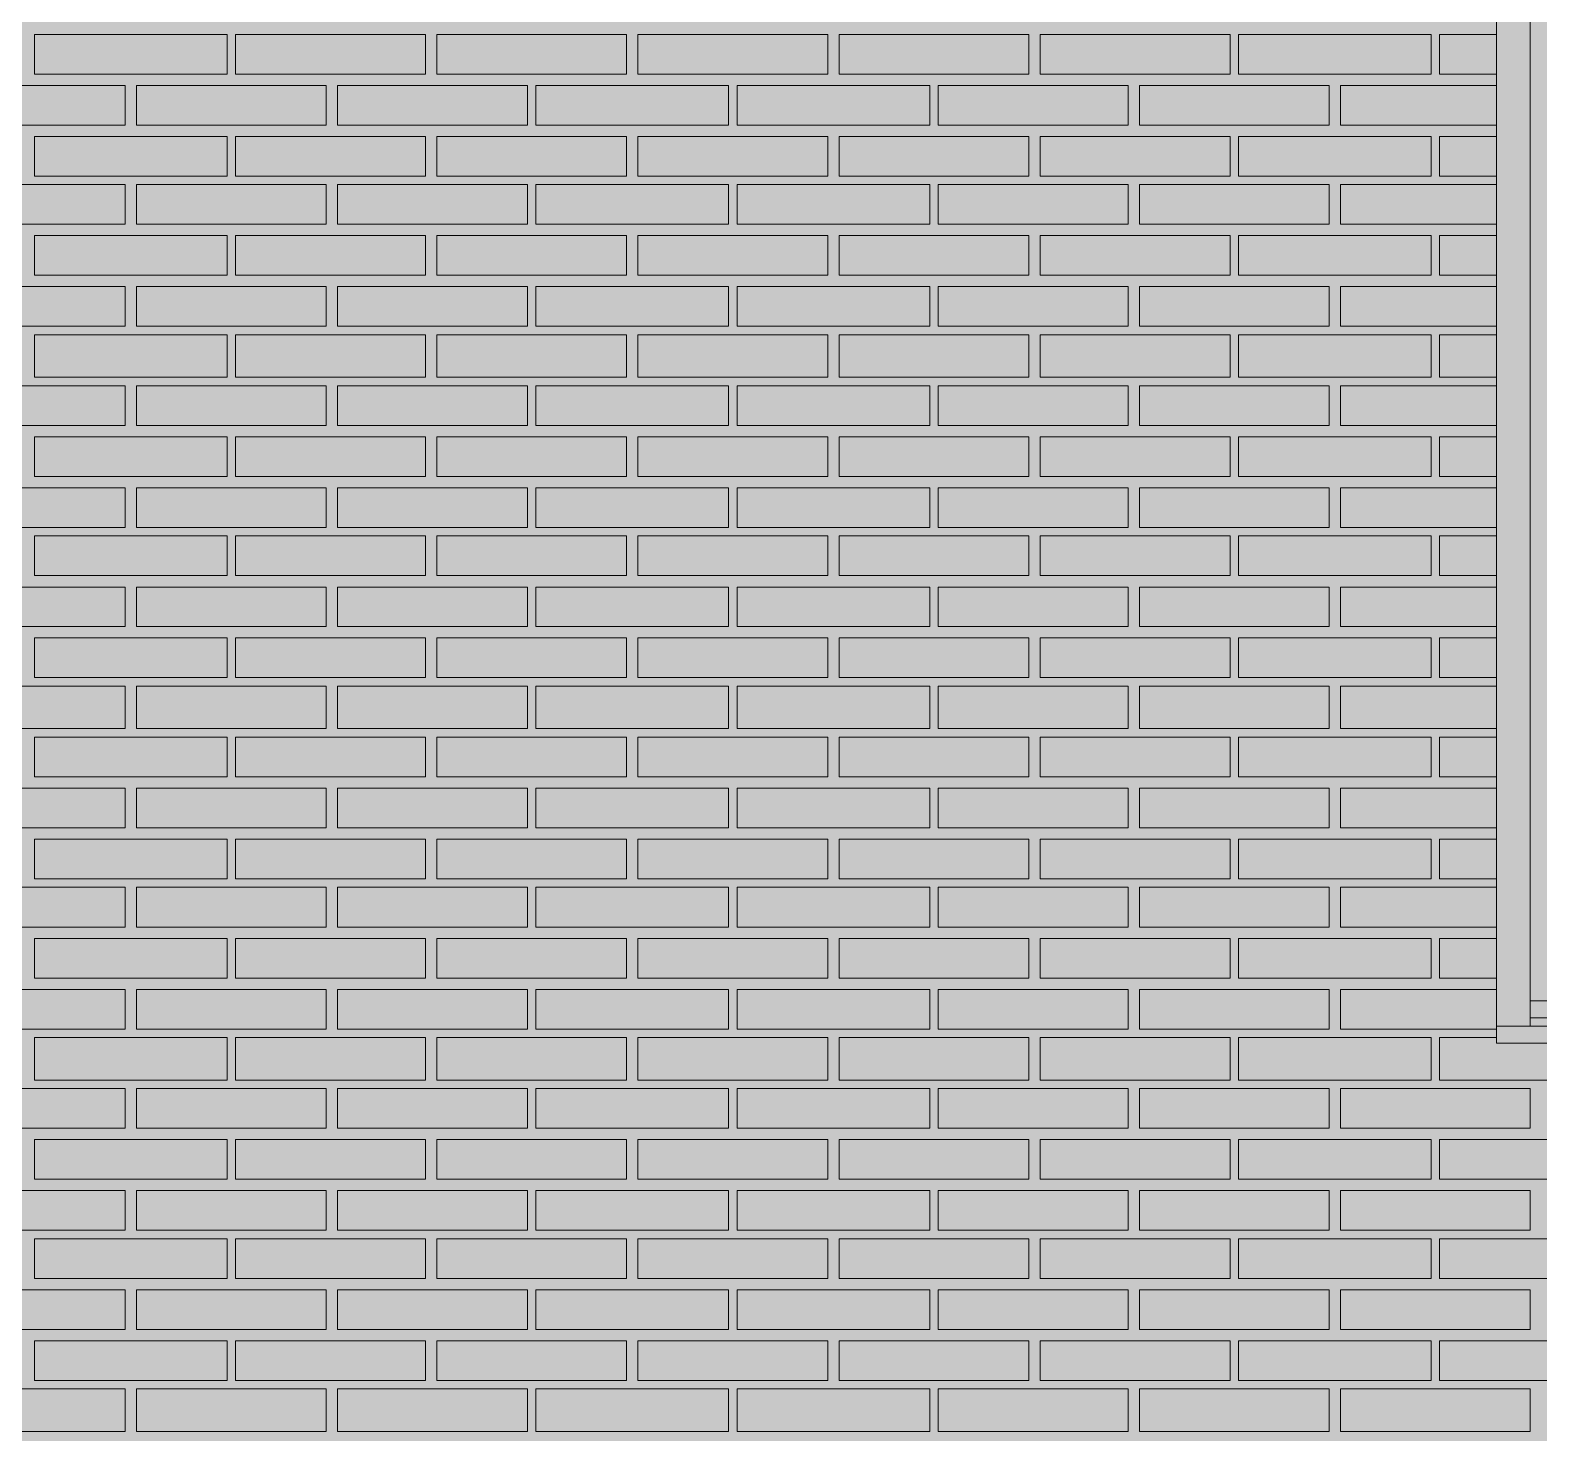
# Model space of a CAD drawing. Header units: millimetres. Extents: x -28928 to 100580, y -22867 to 36490.
# Drawn here: x -14968 to -12715, y 20496 to 22590 of the extents above; entities that cross this region are included whole.
import ezdxf

# ---------------------------------------------------------------- set-up
doc = ezdxf.new("R2010")
doc.units = ezdxf.units.MM
doc.layers.add('PDF _Геометрия', color=7, linetype='Continuous', true_color=0x8f8e8d)
doc.layers.add('PDF _Сплошная заливка', color=7, linetype='Continuous', true_color=0xffffff)

msp = doc.modelspace()

# ---------------------------------------------------------------- hatches: boundary and pattern name
at = {"layer": 'PDF _Сплошная заливка', "true_color": 0xdcd6cf, "transparency": 33554559}
msp.add_hatch(color=254, dxfattribs=at).paths.add_polyline_path([(-18676.6, 16343.4), (-18676.6, 19592.6), (-17276.3, 19592.6), (-17276.3, 16343.4), (19112.6, 16343.4), (19112.6, 30089.1), (-21853.9, 30089.1), (-21853.9, 16343.4), (-21375.9, 16343.4), (-21375.9, 19592.6), (-19277.4, 19592.6), (-19277.4, 16343.4)])

# ---------------------------------------------------------------- linework, layer by layer
at = {"layer": 'PDF _Геометрия', "color": 7, "lineweight": 9}
for points in [[(-12681.6, 21141), (-12728.2, 21141), (-12728.2, 22439.9), (-12728.2, 23713.4), (-12728.2, 23789.5), (-12778.9, 23789.5), (-12778.9, 23713.4), (-12778.9, 22439.9), (-12778.9, 21166.4), (-12778.9, 21090.3), (-12778.9, 23789.5), (-11780.5, 23789.5)], [(-12728.2, 21103), (-12728.2, 21166.4), (-12728.2, 22439.9), (-12728.2, 23738.7), (-12681.6, 23738.7)], [(-11831.3, 21141), (-12728.2, 21141)], [(-11831.3, 21115.7), (-12728.2, 21115.7), (-11831.3, 21115.7)], [(-11831.3, 21115.7), (-12728.2, 21115.7)], [(-11780.5, 21107.2), (-11780.5, 21103), (-12778.9, 21103), (-12778.9, 21107.2)], [(-11780.5, 21103), (-11780.5, 21077.6), (-12778.9, 21077.6), (-12778.9, 21103)], [(-12778.9, 21077.6), (-12778.9, 21086)]]:
    msp.add_lwpolyline(points, dxfattribs=at)
at = {"layer": 'PDF _Геометрия', "lineweight": 9}
for points in [[(-14674.3, 22583.7), (-14674.3, 22524.5), (-14962, 22524.5), (-14962, 22583.7)], [(-14378.2, 22583.7), (-14378.2, 22524.5), (-14661.6, 22524.5), (-14661.6, 22583.7)], [(-14077.8, 22583.7), (-14077.8, 22524.5), (-14361.3, 22524.5), (-14361.3, 22583.7)], [(-13777.4, 22583.7), (-13777.4, 22524.5), (-14060.9, 22524.5), (-14060.9, 22583.7)], [(-13477, 22583.7), (-13477, 22524.5), (-13760.5, 22524.5), (-13760.5, 22583.7)], [(-13176.6, 22583.7), (-13176.6, 22524.5), (-13460.1, 22524.5), (-13460.1, 22583.7)], [(-12876.3, 22583.7), (-12876.3, 22524.5), (-13163.9, 22524.5), (-13163.9, 22583.7)], [(-14826.6, 22448.4), (-14970.5, 22448.4), (-15110.1, 22448.4), (-15110.1, 22507.6), (-14970.5, 22507.6), (-14826.6, 22507.6)], [(-14526.3, 22448.4), (-14670.1, 22448.4), (-14809.7, 22448.4), (-14809.7, 22507.6), (-14670.1, 22507.6), (-14526.3, 22507.6)], [(-14225.9, 22448.4), (-14369.7, 22448.4), (-14509.3, 22448.4), (-14509.3, 22507.6), (-14369.7, 22507.6), (-14225.9, 22507.6)], [(-13925.5, 22448.4), (-14069.3, 22448.4), (-14213.2, 22448.4), (-14213.2, 22507.6), (-14069.3, 22507.6), (-13925.5, 22507.6)], [(-13625.1, 22448.4), (-13768.9, 22448.4), (-13912.8, 22448.4), (-13912.8, 22507.6), (-13768.9, 22507.6), (-13625.1, 22507.6)], [(-13328.9, 22448.4), (-13468.6, 22448.4), (-13612.4, 22448.4), (-13612.4, 22507.6), (-13468.6, 22507.6), (-13328.9, 22507.6)], [(-13028.6, 22448.4), (-13168.2, 22448.4), (-13312, 22448.4), (-13312, 22507.6), (-13168.2, 22507.6), (-13028.6, 22507.6)], [(-14674.3, 22431.4), (-14674.3, 22372.2), (-14962, 22372.2), (-14962, 22431.4)], [(-14378.2, 22431.4), (-14378.2, 22372.2), (-14661.6, 22372.2), (-14661.6, 22431.4)], [(-14077.8, 22431.4), (-14077.8, 22372.2), (-14361.3, 22372.2), (-14361.3, 22431.4)], [(-13777.4, 22431.4), (-13777.4, 22372.2), (-14060.9, 22372.2), (-14060.9, 22431.4)], [(-13477, 22431.4), (-13477, 22372.2), (-13760.5, 22372.2), (-13760.5, 22431.4)], [(-13176.6, 22431.4), (-13176.6, 22372.2), (-13460.1, 22372.2), (-13460.1, 22431.4)], [(-12876.3, 22431.4), (-12876.3, 22372.2), (-13163.9, 22372.2), (-13163.9, 22431.4)], [(-14826.6, 22300.3), (-14970.5, 22300.3), (-15110.1, 22300.3), (-15110.1, 22359.5), (-14970.5, 22359.5), (-14826.6, 22359.5)], [(-14526.3, 22300.3), (-14670.1, 22300.3), (-14809.7, 22300.3), (-14809.7, 22359.5), (-14670.1, 22359.5), (-14526.3, 22359.5)], [(-14225.9, 22300.3), (-14369.7, 22300.3), (-14509.3, 22300.3), (-14509.3, 22359.5), (-14369.7, 22359.5), (-14225.9, 22359.5)], [(-13925.5, 22300.3), (-14069.3, 22300.3), (-14213.2, 22300.3), (-14213.2, 22359.5), (-14069.3, 22359.5), (-13925.5, 22359.5)], [(-13625.1, 22300.3), (-13768.9, 22300.3), (-13912.8, 22300.3), (-13912.8, 22359.5), (-13768.9, 22359.5), (-13625.1, 22359.5)], [(-13328.9, 22300.3), (-13468.6, 22300.3), (-13612.4, 22300.3), (-13612.4, 22359.5), (-13468.6, 22359.5), (-13328.9, 22359.5)], [(-13028.6, 22300.3), (-13168.2, 22300.3), (-13312, 22300.3), (-13312, 22359.5), (-13168.2, 22359.5), (-13028.6, 22359.5)], [(-14674.3, 22283.4), (-14674.3, 22224.1), (-14962, 22224.1), (-14962, 22283.4)], [(-14378.2, 22283.4), (-14378.2, 22224.1), (-14661.6, 22224.1), (-14661.6, 22283.4)], [(-14077.8, 22283.4), (-14077.8, 22224.1), (-14361.3, 22224.1), (-14361.3, 22283.4)], [(-13777.4, 22283.4), (-13777.4, 22224.1), (-14060.9, 22224.1), (-14060.9, 22283.4)], [(-13477, 22283.4), (-13477, 22224.1), (-13760.5, 22224.1), (-13760.5, 22283.4)], [(-13176.6, 22283.4), (-13176.6, 22224.1), (-13460.1, 22224.1), (-13460.1, 22283.4)], [(-12876.3, 22283.4), (-12876.3, 22224.1), (-13163.9, 22224.1), (-13163.9, 22283.4)], [(-14826.6, 22148), (-14970.5, 22148), (-15110.1, 22148), (-15110.1, 22207.2), (-14970.5, 22207.2), (-14826.6, 22207.2)], [(-14526.3, 22148), (-14670.1, 22148), (-14809.7, 22148), (-14809.7, 22207.2), (-14670.1, 22207.2), (-14526.3, 22207.2)], [(-14225.9, 22148), (-14369.7, 22148), (-14509.3, 22148), (-14509.3, 22207.2), (-14369.7, 22207.2), (-14225.9, 22207.2)], [(-13925.5, 22148), (-14069.3, 22148), (-14213.2, 22148), (-14213.2, 22207.2), (-14069.3, 22207.2), (-13925.5, 22207.2)], [(-13625.1, 22148), (-13768.9, 22148), (-13912.8, 22148), (-13912.8, 22207.2), (-13768.9, 22207.2), (-13625.1, 22207.2)], [(-13328.9, 22148), (-13468.6, 22148), (-13612.4, 22148), (-13612.4, 22207.2), (-13468.6, 22207.2), (-13328.9, 22207.2)], [(-13028.6, 22148), (-13168.2, 22148), (-13312, 22148), (-13312, 22207.2), (-13168.2, 22207.2), (-13028.6, 22207.2)], [(-14674.3, 22135.3), (-14674.3, 22071.8), (-14962, 22071.8), (-14962, 22135.3)], [(-14378.2, 22135.3), (-14378.2, 22071.8), (-14661.6, 22071.8), (-14661.6, 22135.3)], [(-14077.8, 22135.3), (-14077.8, 22071.8), (-14361.3, 22071.8), (-14361.3, 22135.3)], [(-13777.4, 22135.3), (-13777.4, 22071.8), (-14060.9, 22071.8), (-14060.9, 22135.3)], [(-13477, 22135.3), (-13477, 22071.8), (-13760.5, 22071.8), (-13760.5, 22135.3)], [(-13176.6, 22135.3), (-13176.6, 22071.8), (-13460.1, 22071.8), (-13460.1, 22135.3)], [(-12876.3, 22135.3), (-12876.3, 22071.8), (-13163.9, 22071.8), (-13163.9, 22135.3)], [(-14826.6, 21999.9), (-14970.5, 21999.9), (-15110.1, 21999.9), (-15110.1, 22059.1), (-14970.5, 22059.1), (-14826.6, 22059.1)], [(-14526.3, 21999.9), (-14670.1, 21999.9), (-14809.7, 21999.9), (-14809.7, 22059.1), (-14670.1, 22059.1), (-14526.3, 22059.1)], [(-14225.9, 21999.9), (-14369.7, 21999.9), (-14509.3, 21999.9), (-14509.3, 22059.1), (-14369.7, 22059.1), (-14225.9, 22059.1)], [(-13925.5, 21999.9), (-14069.3, 21999.9), (-14213.2, 21999.9), (-14213.2, 22059.1), (-14069.3, 22059.1), (-13925.5, 22059.1)], [(-13625.1, 21999.9), (-13768.9, 21999.9), (-13912.8, 21999.9), (-13912.8, 22059.1), (-13768.9, 22059.1), (-13625.1, 22059.1)], [(-13328.9, 21999.9), (-13468.6, 21999.9), (-13612.4, 21999.9), (-13612.4, 22059.1), (-13468.6, 22059.1), (-13328.9, 22059.1)], [(-13028.6, 21999.9), (-13168.2, 21999.9), (-13312, 21999.9), (-13312, 22059.1), (-13168.2, 22059.1), (-13028.6, 22059.1)], [(-14674.3, 21983), (-14674.3, 21923.7), (-14962, 21923.7), (-14962, 21983)], [(-14378.2, 21983), (-14378.2, 21923.7), (-14661.6, 21923.7), (-14661.6, 21983)], [(-14077.8, 21983), (-14077.8, 21923.7), (-14361.3, 21923.7), (-14361.3, 21983)], [(-13777.4, 21983), (-13777.4, 21923.7), (-14060.9, 21923.7), (-14060.9, 21983)], [(-13477, 21983), (-13477, 21923.7), (-13760.5, 21923.7), (-13760.5, 21983)], [(-13176.6, 21983), (-13176.6, 21923.7), (-13460.1, 21923.7), (-13460.1, 21983)], [(-12876.3, 21983), (-12876.3, 21923.7), (-13163.9, 21923.7), (-13163.9, 21983)], [(-14826.6, 21847.6), (-14970.5, 21847.6), (-15110.1, 21847.6), (-15110.1, 21906.8), (-14970.5, 21906.8), (-14826.6, 21906.8)], [(-14526.3, 21847.6), (-14670.1, 21847.6), (-14809.7, 21847.6), (-14809.7, 21906.8), (-14670.1, 21906.8), (-14526.3, 21906.8)], [(-14225.9, 21847.6), (-14369.7, 21847.6), (-14509.3, 21847.6), (-14509.3, 21906.8), (-14369.7, 21906.8), (-14225.9, 21906.8)], [(-13925.5, 21847.6), (-14069.3, 21847.6), (-14213.2, 21847.6), (-14213.2, 21906.8), (-14069.3, 21906.8), (-13925.5, 21906.8)], [(-13625.1, 21847.6), (-13768.9, 21847.6), (-13912.8, 21847.6), (-13912.8, 21906.8), (-13768.9, 21906.8), (-13625.1, 21906.8)], [(-13328.9, 21847.6), (-13468.6, 21847.6), (-13612.4, 21847.6), (-13612.4, 21906.8), (-13468.6, 21906.8), (-13328.9, 21906.8)], [(-13028.6, 21847.6), (-13168.2, 21847.6), (-13312, 21847.6), (-13312, 21906.8), (-13168.2, 21906.8), (-13028.6, 21906.8)], [(-14674.3, 21834.9), (-14674.3, 21775.7), (-14962, 21775.7), (-14962, 21834.9)], [(-14378.2, 21834.9), (-14378.2, 21775.7), (-14661.6, 21775.7), (-14661.6, 21834.9)], [(-14077.8, 21834.9), (-14077.8, 21775.7), (-14361.3, 21775.7), (-14361.3, 21834.9)], [(-13777.4, 21834.9), (-13777.4, 21775.7), (-14060.9, 21775.7), (-14060.9, 21834.9)], [(-13477, 21834.9), (-13477, 21775.7), (-13760.5, 21775.7), (-13760.5, 21834.9)], [(-13176.6, 21834.9), (-13176.6, 21775.7), (-13460.1, 21775.7), (-13460.1, 21834.9)], [(-12876.3, 21834.9), (-12876.3, 21775.7), (-13163.9, 21775.7), (-13163.9, 21834.9)], [(-14826.6, 21699.5), (-14970.5, 21699.5), (-15110.1, 21699.5), (-15110.1, 21758.7), (-14970.5, 21758.7), (-14826.6, 21758.7)], [(-14526.3, 21699.5), (-14670.1, 21699.5), (-14809.7, 21699.5), (-14809.7, 21758.7), (-14670.1, 21758.7), (-14526.3, 21758.7)], [(-14225.9, 21699.5), (-14369.7, 21699.5), (-14509.3, 21699.5), (-14509.3, 21758.7), (-14369.7, 21758.7), (-14225.9, 21758.7)], [(-13925.5, 21699.5), (-14069.3, 21699.5), (-14213.2, 21699.5), (-14213.2, 21758.7), (-14069.3, 21758.7), (-13925.5, 21758.7)], [(-13625.1, 21699.5), (-13768.9, 21699.5), (-13912.8, 21699.5), (-13912.8, 21758.7), (-13768.9, 21758.7), (-13625.1, 21758.7)], [(-13328.9, 21699.5), (-13468.6, 21699.5), (-13612.4, 21699.5), (-13612.4, 21758.7), (-13468.6, 21758.7), (-13328.9, 21758.7)], [(-13028.6, 21699.5), (-13168.2, 21699.5), (-13312, 21699.5), (-13312, 21758.7), (-13168.2, 21758.7), (-13028.6, 21758.7)], [(-14674.3, 21682.6), (-14674.3, 21623.4), (-14962, 21623.4), (-14962, 21682.6)], [(-14378.2, 21682.6), (-14378.2, 21623.4), (-14661.6, 21623.4), (-14661.6, 21682.6)], [(-14077.8, 21682.6), (-14077.8, 21623.4), (-14361.3, 21623.4), (-14361.3, 21682.6)], [(-13777.4, 21682.6), (-13777.4, 21623.4), (-14060.9, 21623.4), (-14060.9, 21682.6)], [(-13477, 21682.6), (-13477, 21623.4), (-13760.5, 21623.4), (-13760.5, 21682.6)], [(-13176.6, 21682.6), (-13176.6, 21623.4), (-13460.1, 21623.4), (-13460.1, 21682.6)], [(-12876.3, 21682.6), (-12876.3, 21623.4), (-13163.9, 21623.4), (-13163.9, 21682.6)], [(-14826.6, 21547.2), (-14970.5, 21547.2), (-15110.1, 21547.2), (-15110.1, 21610.7), (-14970.5, 21610.7), (-14826.6, 21610.7)], [(-14526.3, 21547.2), (-14670.1, 21547.2), (-14809.7, 21547.2), (-14809.7, 21610.7), (-14670.1, 21610.7), (-14526.3, 21610.7)], [(-14225.9, 21547.2), (-14369.7, 21547.2), (-14509.3, 21547.2), (-14509.3, 21610.7), (-14369.7, 21610.7), (-14225.9, 21610.7)], [(-13925.5, 21547.2), (-14069.3, 21547.2), (-14213.2, 21547.2), (-14213.2, 21610.7), (-14069.3, 21610.7), (-13925.5, 21610.7)], [(-13625.1, 21547.2), (-13768.9, 21547.2), (-13912.8, 21547.2), (-13912.8, 21610.7), (-13768.9, 21610.7), (-13625.1, 21610.7)], [(-13328.9, 21547.2), (-13468.6, 21547.2), (-13612.4, 21547.2), (-13612.4, 21610.7), (-13468.6, 21610.7), (-13328.9, 21610.7)], [(-13028.6, 21547.2), (-13168.2, 21547.2), (-13312, 21547.2), (-13312, 21610.7), (-13168.2, 21610.7), (-13028.6, 21610.7)], [(-14674.3, 21534.5), (-14674.3, 21475.3), (-14962, 21475.3), (-14962, 21534.5)], [(-14378.2, 21534.5), (-14378.2, 21475.3), (-14661.6, 21475.3), (-14661.6, 21534.5)], [(-14077.8, 21534.5), (-14077.8, 21475.3), (-14361.3, 21475.3), (-14361.3, 21534.5)], [(-13777.4, 21534.5), (-13777.4, 21475.3), (-14060.9, 21475.3), (-14060.9, 21534.5)], [(-13477, 21534.5), (-13477, 21475.3), (-13760.5, 21475.3), (-13760.5, 21534.5)], [(-13176.6, 21534.5), (-13176.6, 21475.3), (-13460.1, 21475.3), (-13460.1, 21534.5)], [(-12876.3, 21534.5), (-12876.3, 21475.3), (-13163.9, 21475.3), (-13163.9, 21534.5)], [(-14826.6, 21399.1), (-14970.5, 21399.1), (-15110.1, 21399.1), (-15110.1, 21458.4), (-14970.5, 21458.4), (-14826.6, 21458.4)], [(-14526.3, 21399.1), (-14670.1, 21399.1), (-14809.7, 21399.1), (-14809.7, 21458.4), (-14670.1, 21458.4), (-14526.3, 21458.4)], [(-14225.9, 21399.1), (-14369.7, 21399.1), (-14509.3, 21399.1), (-14509.3, 21458.4), (-14369.7, 21458.4), (-14225.9, 21458.4)], [(-13925.5, 21399.1), (-14069.3, 21399.1), (-14213.2, 21399.1), (-14213.2, 21458.4), (-14069.3, 21458.4), (-13925.5, 21458.4)], [(-13625.1, 21399.1), (-13768.9, 21399.1), (-13912.8, 21399.1), (-13912.8, 21458.4), (-13768.9, 21458.4), (-13625.1, 21458.4)], [(-13328.9, 21399.1), (-13468.6, 21399.1), (-13612.4, 21399.1), (-13612.4, 21458.4), (-13468.6, 21458.4), (-13328.9, 21458.4)], [(-13028.6, 21399.1), (-13168.2, 21399.1), (-13312, 21399.1), (-13312, 21458.4), (-13168.2, 21458.4), (-13028.6, 21458.4)], [(-14674.3, 21382.2), (-14674.3, 21323), (-14962, 21323), (-14962, 21382.2)], [(-14378.2, 21382.2), (-14378.2, 21323), (-14661.6, 21323), (-14661.6, 21382.2)], [(-14077.8, 21382.2), (-14077.8, 21323), (-14361.3, 21323), (-14361.3, 21382.2)], [(-13777.4, 21382.2), (-13777.4, 21323), (-14060.9, 21323), (-14060.9, 21382.2)], [(-13477, 21382.2), (-13477, 21323), (-13760.5, 21323), (-13760.5, 21382.2)], [(-13176.6, 21382.2), (-13176.6, 21323), (-13460.1, 21323), (-13460.1, 21382.2)], [(-12876.3, 21382.2), (-12876.3, 21323), (-13163.9, 21323), (-13163.9, 21382.2)], [(-14826.6, 21251), (-14970.5, 21251), (-15110.1, 21251), (-15110.1, 21310.3), (-14970.5, 21310.3), (-14826.6, 21310.3)], [(-14526.3, 21251), (-14670.1, 21251), (-14809.7, 21251), (-14809.7, 21310.3), (-14670.1, 21310.3), (-14526.3, 21310.3)], [(-14225.9, 21251), (-14369.7, 21251), (-14509.3, 21251), (-14509.3, 21310.3), (-14369.7, 21310.3), (-14225.9, 21310.3)], [(-13925.5, 21251), (-14069.3, 21251), (-14213.2, 21251), (-14213.2, 21310.3), (-14069.3, 21310.3), (-13925.5, 21310.3)], [(-13625.1, 21251), (-13768.9, 21251), (-13912.8, 21251), (-13912.8, 21310.3), (-13768.9, 21310.3), (-13625.1, 21310.3)], [(-13328.9, 21251), (-13468.6, 21251), (-13612.4, 21251), (-13612.4, 21310.3), (-13468.6, 21310.3), (-13328.9, 21310.3)], [(-13028.6, 21251), (-13168.2, 21251), (-13312, 21251), (-13312, 21310.3), (-13168.2, 21310.3), (-13028.6, 21310.3)], [(-14674.3, 21234.1), (-14674.3, 21174.9), (-14962, 21174.9), (-14962, 21234.1)], [(-14378.2, 21234.1), (-14378.2, 21174.9), (-14661.6, 21174.9), (-14661.6, 21234.1)], [(-14077.8, 21234.1), (-14077.8, 21174.9), (-14361.3, 21174.9), (-14361.3, 21234.1)], [(-13777.4, 21234.1), (-13777.4, 21174.9), (-14060.9, 21174.9), (-14060.9, 21234.1)], [(-13477, 21234.1), (-13477, 21174.9), (-13760.5, 21174.9), (-13760.5, 21234.1)], [(-13176.6, 21234.1), (-13176.6, 21174.9), (-13460.1, 21174.9), (-13460.1, 21234.1)], [(-12876.3, 21234.1), (-12876.3, 21174.9), (-13163.9, 21174.9), (-13163.9, 21234.1)], [(-14826.6, 21098.7), (-14970.5, 21098.7), (-15110.1, 21098.7), (-15110.1, 21158), (-14970.5, 21158), (-14826.6, 21158)], [(-14526.3, 21098.7), (-14670.1, 21098.7), (-14809.7, 21098.7), (-14809.7, 21158), (-14670.1, 21158), (-14526.3, 21158)], [(-14225.9, 21098.7), (-14369.7, 21098.7), (-14509.3, 21098.7), (-14509.3, 21158), (-14369.7, 21158), (-14225.9, 21158)], [(-13925.5, 21098.7), (-14069.3, 21098.7), (-14213.2, 21098.7), (-14213.2, 21158), (-14069.3, 21158), (-13925.5, 21158)], [(-13625.1, 21098.7), (-13768.9, 21098.7), (-13912.8, 21098.7), (-13912.8, 21158), (-13768.9, 21158), (-13625.1, 21158)], [(-13328.9, 21098.7), (-13468.6, 21098.7), (-13612.4, 21098.7), (-13612.4, 21158), (-13468.6, 21158), (-13328.9, 21158)], [(-13028.6, 21098.7), (-13168.2, 21098.7), (-13312, 21098.7), (-13312, 21158), (-13168.2, 21158), (-13028.6, 21158)], [(-14674.3, 21086), (-14674.3, 21022.6), (-14962, 21022.6), (-14962, 21086)], [(-14378.2, 21086), (-14378.2, 21022.6), (-14661.6, 21022.6), (-14661.6, 21086)], [(-14077.8, 21086), (-14077.8, 21022.6), (-14361.3, 21022.6), (-14361.3, 21086)], [(-13777.4, 21086), (-13777.4, 21022.6), (-14060.9, 21022.6), (-14060.9, 21086)], [(-13477, 21086), (-13477, 21022.6), (-13760.5, 21022.6), (-13760.5, 21086)], [(-13176.6, 21086), (-13176.6, 21022.6), (-13460.1, 21022.6), (-13460.1, 21086)], [(-12876.3, 21086), (-12876.3, 21022.6), (-13163.9, 21022.6), (-13163.9, 21086)], [(-14826.6, 20950.7), (-14970.5, 20950.7), (-15110.1, 20950.7), (-15110.1, 21009.9), (-14970.5, 21009.9), (-14826.6, 21009.9)], [(-14526.3, 20950.7), (-14670.1, 20950.7), (-14809.7, 20950.7), (-14809.7, 21009.9), (-14670.1, 21009.9), (-14526.3, 21009.9)], [(-14225.9, 20950.7), (-14369.7, 20950.7), (-14509.3, 20950.7), (-14509.3, 21009.9), (-14369.7, 21009.9), (-14225.9, 21009.9)], [(-13925.5, 20950.7), (-14069.3, 20950.7), (-14213.2, 20950.7), (-14213.2, 21009.9), (-14069.3, 21009.9), (-13925.5, 21009.9)], [(-13625.1, 20950.7), (-13768.9, 20950.7), (-13912.8, 20950.7), (-13912.8, 21009.9), (-13768.9, 21009.9), (-13625.1, 21009.9)], [(-13328.9, 20950.7), (-13468.6, 20950.7), (-13612.4, 20950.7), (-13612.4, 21009.9), (-13468.6, 21009.9), (-13328.9, 21009.9)], [(-13028.6, 20950.7), (-13168.2, 20950.7), (-13312, 20950.7), (-13312, 21009.9), (-13168.2, 21009.9), (-13028.6, 21009.9)], [(-12728.2, 20950.7), (-12867.8, 20950.7), (-13011.6, 20950.7), (-13011.6, 21009.9), (-12867.8, 21009.9), (-12728.2, 21009.9)], [(-14674.3, 20933.7), (-14674.3, 20874.5), (-14962, 20874.5), (-14962, 20933.7)], [(-14378.2, 20933.7), (-14378.2, 20874.5), (-14661.6, 20874.5), (-14661.6, 20933.7)], [(-14077.8, 20933.7), (-14077.8, 20874.5), (-14361.3, 20874.5), (-14361.3, 20933.7)], [(-13777.4, 20933.7), (-13777.4, 20874.5), (-14060.9, 20874.5), (-14060.9, 20933.7)], [(-13477, 20933.7), (-13477, 20874.5), (-13760.5, 20874.5), (-13760.5, 20933.7)], [(-13176.6, 20933.7), (-13176.6, 20874.5), (-13460.1, 20874.5), (-13460.1, 20933.7)], [(-12876.3, 20933.7), (-12876.3, 20874.5), (-13163.9, 20874.5), (-13163.9, 20933.7)], [(-12575.9, 20933.7), (-12575.9, 20874.5), (-12863.6, 20874.5), (-12863.6, 20933.7)], [(-14826.6, 20798.4), (-14970.5, 20798.4), (-15110.1, 20798.4), (-15110.1, 20857.6), (-14970.5, 20857.6), (-14826.6, 20857.6)], [(-14526.3, 20798.4), (-14670.1, 20798.4), (-14809.7, 20798.4), (-14809.7, 20857.6), (-14670.1, 20857.6), (-14526.3, 20857.6)], [(-14225.9, 20798.4), (-14369.7, 20798.4), (-14509.3, 20798.4), (-14509.3, 20857.6), (-14369.7, 20857.6), (-14225.9, 20857.6)], [(-13925.5, 20798.4), (-14069.3, 20798.4), (-14213.2, 20798.4), (-14213.2, 20857.6), (-14069.3, 20857.6), (-13925.5, 20857.6)], [(-13625.1, 20798.4), (-13768.9, 20798.4), (-13912.8, 20798.4), (-13912.8, 20857.6), (-13768.9, 20857.6), (-13625.1, 20857.6)], [(-13328.9, 20798.4), (-13468.6, 20798.4), (-13612.4, 20798.4), (-13612.4, 20857.6), (-13468.6, 20857.6), (-13328.9, 20857.6)], [(-13028.6, 20798.4), (-13168.2, 20798.4), (-13312, 20798.4), (-13312, 20857.6), (-13168.2, 20857.6), (-13028.6, 20857.6)], [(-12728.2, 20798.4), (-12867.8, 20798.4), (-13011.6, 20798.4), (-13011.6, 20857.6), (-12867.8, 20857.6), (-12728.2, 20857.6)], [(-14674.3, 20785.7), (-14674.3, 20726.4), (-14962, 20726.4), (-14962, 20785.7)], [(-14378.2, 20785.7), (-14378.2, 20726.4), (-14661.6, 20726.4), (-14661.6, 20785.7)], [(-14077.8, 20785.7), (-14077.8, 20726.4), (-14361.3, 20726.4), (-14361.3, 20785.7)], [(-13777.4, 20785.7), (-13777.4, 20726.4), (-14060.9, 20726.4), (-14060.9, 20785.7)], [(-13477, 20785.7), (-13477, 20726.4), (-13760.5, 20726.4), (-13760.5, 20785.7)], [(-13176.6, 20785.7), (-13176.6, 20726.4), (-13460.1, 20726.4), (-13460.1, 20785.7)], [(-12876.3, 20785.7), (-12876.3, 20726.4), (-13163.9, 20726.4), (-13163.9, 20785.7)], [(-12575.9, 20785.7), (-12575.9, 20726.4), (-12863.6, 20726.4), (-12863.6, 20785.7)], [(-14826.6, 20650.3), (-14970.5, 20650.3), (-15110.1, 20650.3), (-15110.1, 20709.5), (-14970.5, 20709.5), (-14826.6, 20709.5)], [(-14526.3, 20650.3), (-14670.1, 20650.3), (-14809.7, 20650.3), (-14809.7, 20709.5), (-14670.1, 20709.5), (-14526.3, 20709.5)], [(-14225.9, 20650.3), (-14369.7, 20650.3), (-14509.3, 20650.3), (-14509.3, 20709.5), (-14369.7, 20709.5), (-14225.9, 20709.5)], [(-13925.5, 20650.3), (-14069.3, 20650.3), (-14213.2, 20650.3), (-14213.2, 20709.5), (-14069.3, 20709.5), (-13925.5, 20709.5)], [(-13625.1, 20650.3), (-13768.9, 20650.3), (-13912.8, 20650.3), (-13912.8, 20709.5), (-13768.9, 20709.5), (-13625.1, 20709.5)], [(-13328.9, 20650.3), (-13468.6, 20650.3), (-13612.4, 20650.3), (-13612.4, 20709.5), (-13468.6, 20709.5), (-13328.9, 20709.5)], [(-13028.6, 20650.3), (-13168.2, 20650.3), (-13312, 20650.3), (-13312, 20709.5), (-13168.2, 20709.5), (-13028.6, 20709.5)], [(-12728.2, 20650.3), (-12867.8, 20650.3), (-13011.6, 20650.3), (-13011.6, 20709.5), (-12867.8, 20709.5), (-12728.2, 20709.5)], [(-14674.3, 20633.4), (-14674.3, 20574.1), (-14962, 20574.1), (-14962, 20633.4)], [(-14378.2, 20633.4), (-14378.2, 20574.1), (-14661.6, 20574.1), (-14661.6, 20633.4)], [(-14077.8, 20633.4), (-14077.8, 20574.1), (-14361.3, 20574.1), (-14361.3, 20633.4)], [(-13777.4, 20633.4), (-13777.4, 20574.1), (-14060.9, 20574.1), (-14060.9, 20633.4)], [(-13477, 20633.4), (-13477, 20574.1), (-13760.5, 20574.1), (-13760.5, 20633.4)], [(-13176.6, 20633.4), (-13176.6, 20574.1), (-13460.1, 20574.1), (-13460.1, 20633.4)], [(-12876.3, 20633.4), (-12876.3, 20574.1), (-13163.9, 20574.1), (-13163.9, 20633.4)], [(-12575.9, 20633.4), (-12575.9, 20574.1), (-12863.6, 20574.1), (-12863.6, 20633.4)], [(-14826.6, 20498), (-14970.5, 20498), (-15110.1, 20498), (-15110.1, 20561.4), (-14970.5, 20561.4), (-14826.6, 20561.4)], [(-14526.3, 20498), (-14670.1, 20498), (-14809.7, 20498), (-14809.7, 20561.4), (-14670.1, 20561.4), (-14526.3, 20561.4)], [(-14225.9, 20498), (-14369.7, 20498), (-14509.3, 20498), (-14509.3, 20561.4), (-14369.7, 20561.4), (-14225.9, 20561.4)], [(-13925.5, 20498), (-14069.3, 20498), (-14213.2, 20498), (-14213.2, 20561.4), (-14069.3, 20561.4), (-13925.5, 20561.4)], [(-13625.1, 20498), (-13768.9, 20498), (-13912.8, 20498), (-13912.8, 20561.4), (-13768.9, 20561.4), (-13625.1, 20561.4)], [(-13328.9, 20498), (-13468.6, 20498), (-13612.4, 20498), (-13612.4, 20561.4), (-13468.6, 20561.4), (-13328.9, 20561.4)], [(-13028.6, 20498), (-13168.2, 20498), (-13312, 20498), (-13312, 20561.4), (-13168.2, 20561.4), (-13028.6, 20561.4)], [(-12728.2, 20498), (-12867.8, 20498), (-13011.6, 20498), (-13011.6, 20561.4), (-12867.8, 20561.4), (-12728.2, 20561.4)]]:
    msp.add_lwpolyline(points, close=True, dxfattribs=at)
for points in [[(-12778.9, 22524.5), (-12863.6, 22524.5), (-12863.6, 22583.7), (-12778.9, 22583.7)], [(-12778.9, 22448.4), (-12867.8, 22448.4), (-13011.6, 22448.4), (-13011.6, 22507.6), (-12867.8, 22507.6), (-12778.9, 22507.6)], [(-12778.9, 22372.2), (-12863.6, 22372.2), (-12863.6, 22431.4), (-12778.9, 22431.4)], [(-12778.9, 22300.3), (-12867.8, 22300.3), (-13011.6, 22300.3), (-13011.6, 22359.5), (-12867.8, 22359.5), (-12778.9, 22359.5)], [(-12778.9, 22224.1), (-12863.6, 22224.1), (-12863.6, 22283.4), (-12778.9, 22283.4)], [(-12778.9, 22148), (-12867.8, 22148), (-13011.6, 22148), (-13011.6, 22207.2), (-12867.8, 22207.2), (-12778.9, 22207.2)], [(-12778.9, 22071.8), (-12863.6, 22071.8), (-12863.6, 22135.3), (-12778.9, 22135.3)], [(-12778.9, 21999.9), (-12867.8, 21999.9), (-13011.6, 21999.9), (-13011.6, 22059.1), (-12867.8, 22059.1), (-12778.9, 22059.1)], [(-12778.9, 21923.7), (-12863.6, 21923.7), (-12863.6, 21983), (-12778.9, 21983)], [(-12778.9, 21847.6), (-12867.8, 21847.6), (-13011.6, 21847.6), (-13011.6, 21906.8), (-12867.8, 21906.8), (-12778.9, 21906.8)], [(-12778.9, 21775.7), (-12863.6, 21775.7), (-12863.6, 21834.9), (-12778.9, 21834.9)], [(-12778.9, 21699.5), (-12867.8, 21699.5), (-13011.6, 21699.5), (-13011.6, 21758.7), (-12867.8, 21758.7), (-12778.9, 21758.7)], [(-12778.9, 21623.4), (-12863.6, 21623.4), (-12863.6, 21682.6), (-12778.9, 21682.6)], [(-12778.9, 21547.2), (-12867.8, 21547.2), (-13011.6, 21547.2), (-13011.6, 21610.7), (-12867.8, 21610.7), (-12778.9, 21610.7)], [(-12778.9, 21475.3), (-12863.6, 21475.3), (-12863.6, 21534.5), (-12778.9, 21534.5)], [(-12778.9, 21399.1), (-12867.8, 21399.1), (-13011.6, 21399.1), (-13011.6, 21458.4), (-12867.8, 21458.4), (-12778.9, 21458.4)], [(-12778.9, 21323), (-12863.6, 21323), (-12863.6, 21382.2), (-12778.9, 21382.2)], [(-12778.9, 21251), (-12867.8, 21251), (-13011.6, 21251), (-13011.6, 21310.3), (-12867.8, 21310.3), (-12778.9, 21310.3)], [(-12778.9, 21174.9), (-12863.6, 21174.9), (-12863.6, 21234.1), (-12778.9, 21234.1)], [(-12778.9, 21098.7), (-12867.8, 21098.7), (-13011.6, 21098.7), (-13011.6, 21158), (-12867.8, 21158), (-12778.9, 21158)], [(-12575.9, 21077.6), (-12575.9, 21022.6), (-12863.6, 21022.6), (-12863.6, 21086), (-12778.9, 21086)]]:
    msp.add_lwpolyline(points, dxfattribs=at)

doc.saveas('drawing.dxf')
